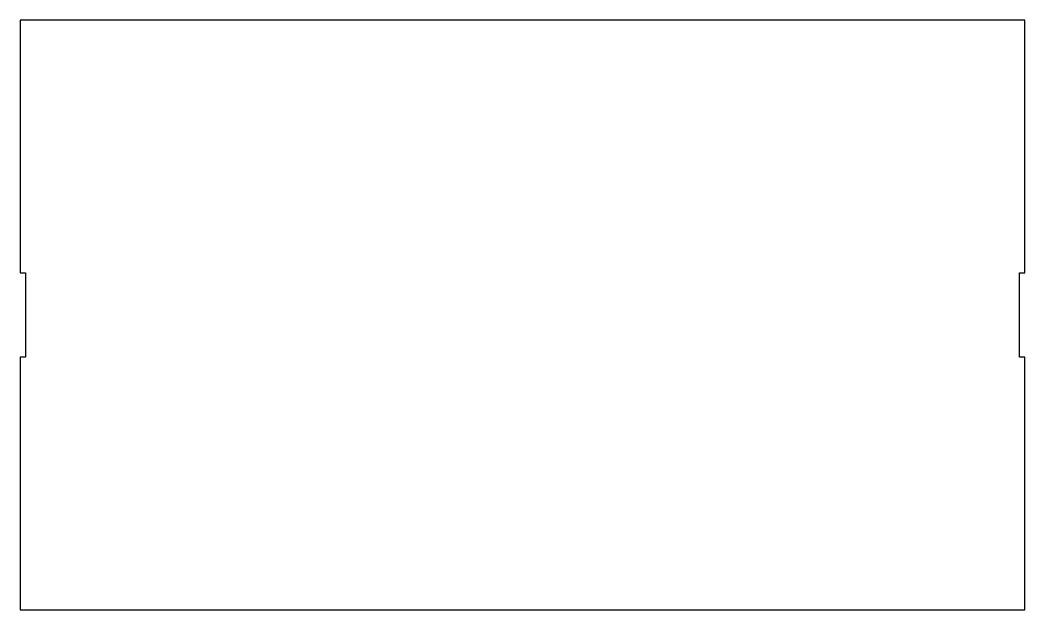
# Model space of a CAD drawing. Extents: x -190 to 190, y -112 to 112.
import ezdxf

# ---------------------------------------------------------------- set-up
doc = ezdxf.new("R2010")
doc.units = 0

msp = doc.modelspace()

# ---------------------------------------------------------------- linework, layer by layer
at = {"layer": '1'}
msp.add_lwpolyline([(190, 111.5), (-190, 111.5), (-190, 16), (-187.9, 16), (-187.9, -16), (-190, -16), (-190, -111.5), (190, -111.5), (190, -16), (187.9, -16), (187.9, 16), (190, 16)], close=True, dxfattribs=at)

doc.saveas('drawing.dxf')
